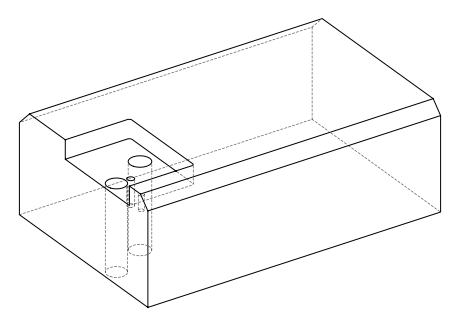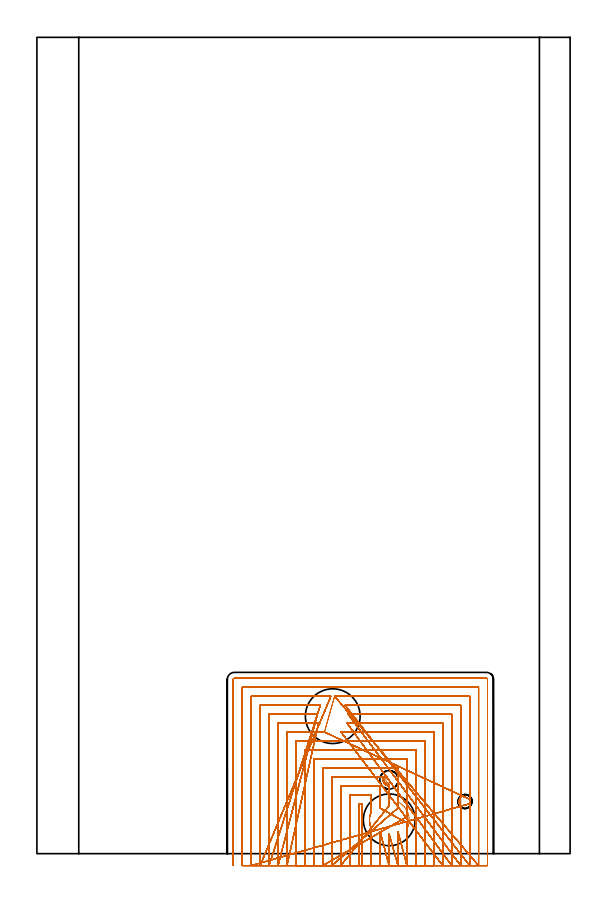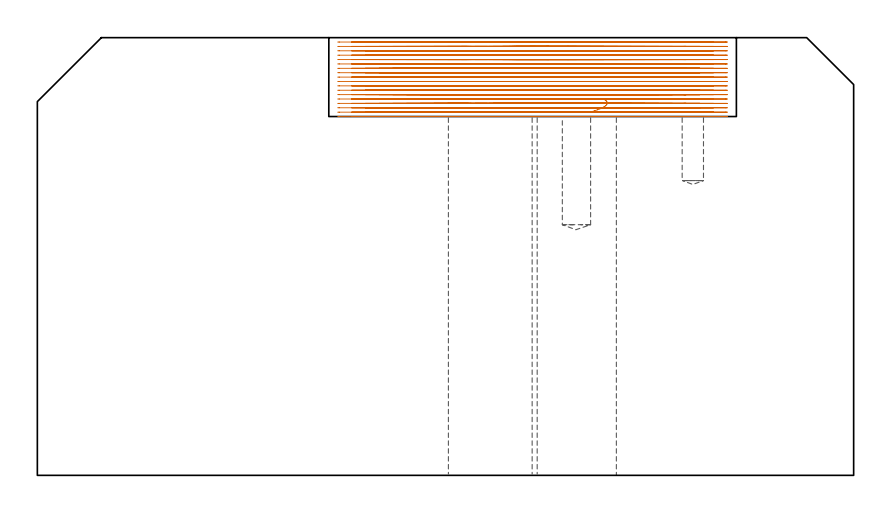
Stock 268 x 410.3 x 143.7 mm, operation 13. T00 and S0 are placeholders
(PLAN: 13 operations, 9 tool changes, 220.5 min)
(1 SPOT_DRILL | STEP1HOLE | NXT0321_9005460120000 | 0.05 min | 3101 mm3)
(2 SPOT_DRILL_1 | STEP1POCKET | NXT0321_9005460120000 | 0.03 min | 2809 mm3)
(3 SPOT_DRILL_2 | STEP1POCKET_1 | NXT0321_9005460120000 | 0.03 min | 2797 mm3)
(4 DRILL_BLIND_HOLE_INTO_CENTER | STEP1HOLE | NXT0301_064 | 0.07 min | 735 mm3)
(5 GUN_DRILL_THROUGH_HOLE | STEP1HOLE | UGT0307_008 | 0.65 min | 10248 mm3)
(6 DRILL_TO_ENLARGE_THROUGH_HOLE | STEP1HOLE | NXT0301_104 | 0.5 min | 7979 mm3)
(7 DRILL_TO_ENLARGE_THROUGH_HOLE_1 | STEP1HOLE | UGT0301_390 | 0.53 min | 63210 mm3)
(8 INDEXABLE_INSERT_DRILL_THROUGH_HOLE_FROM_SOLID | STEP1HOLE_1 | NXT0302_023 | 0.49 min | 76222 mm3)
(9 DRILL_BLIND_HOLE_INTO_CENTER_1 | STEP1POCKET | NXT0301_064 | 0.16 min | 2483 mm3)
(10 DRILL_BLIND_HOLE_INTO_CENTER_2 | STEP1POCKET_1 | NXT0301_041 | 0.1 min | 837 mm3)
(11 AREA_MILL | FG_CHAMFER_SURFACE | UGT0205_001 | 19.95 min | 48658 mm3)
(12 AREA_MILL_1 | FG_CHAMFER_SURFACE_1 | UGT0205_001 | 26.55 min | 90457 mm3)
(13 MILL_SLOT | SLOT_PARTIAL_RECTANGULAR | NXT0201_008 | Follow Part, ap 1.5, ae 75% | 171.33 min | 280806 mm3)
(TOOL NXT0321_9005460120000 | NC Spot Drill, 142deg, 12mm, Carbide, Uncoated | D12 PA142 FL30 Z2)
(TOOL NXT0301_064 | Carbide Drill 9.3mm [860.1-0930-028A1-MM 2214] | D9.3 PA140 FL47 Z2)
(TOOL UGT0307_008 | Gun Drill 11 mm | D11 PA130 FL24 Z1)
(TOOL NXT0301_104 | Carbide Drill 14mm [860.1-1400-112A1-MM 2214] | D14 PA140 FL123 Z2)
(TOOL UGT0301_390 | Twist Drill 27.5 mm | D27.5 PA118 FL165 Z2)
(TOOL NXT0302_023 | Index. Insert Drill 26mm [880-D2600L32-05] | D26 PA176 FL130 Z2)
(TOOL NXT0301_041 | Carbide Drill 7mm [860.1-0700-035A1-MM 2214] | D7 PA140 FL53 Z2)
(TOOL UGT0205_001 | Chamfer Mill 20 x 3 x 45 deg. | D20 FL50 Z2)
(TOOL NXT0201_008 | ENDMILL 6mm [2P460-0600-NA 1630] | D6 FL26 Z6)
(OP 13 MILL_SLOT)
G17 G21 G94 G90
T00 M6
G54
G17 G0 G90 X163.5 Y-6. S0 M3
G43 Z153.7 H1
Z142.261
G94 G1 Y-3. F250.
Y25.1 F500.
X161.7
Y-3.
Y-6. F250.
X168.
Y-3.
Y12.857 F500.
G2 X167.703 Y13.584 R10.001
X168. Y21.128 R10.005
G1 Y29.6
X157.2
Y-3.
Y-6. F250.
X172.5
Y-3.
Y8.123 F500.
Y11.123 F250.
X177. Y-6. F500.
Y-3. F250.
Y7.004 F500.
Y10.004 F250.
X181.5 Y-6. F500.
Y-3. F250.
Y8.023 F500.
Y11.023 F250.
X186. Y-6. F500.
Y-3. F250.
Y12.445 F500.
Y15.445 F250.
X172.5 Y22.871 F500.
Y25.871 F250.
Y34.1 F500.
X152.7
Y-3.
Y-6. F250.
X177. Y23.996 F500.
Y26.996 F250.
Y34.108 F500.
G2 X176.078 Y34.254 R3.
G1 X175.601 Y34.449
G2 X174.02 Y37.374 R3.017
G1 X174.086 Y37.781
X174.213 Y38.188
X174.412 Y38.6
X148.2
Y-3.
Y-6. F250.
X181.5 Y22.977 F500.
Y25.977 F250.
Y43.1 F500.
X143.7
Y-3.
Y-6. F250.
X186. Y18.554 F500.
Y21.554 F250.
Y47.6 F500.
X139.2
Y-3.
Y-6. F250.
X190.5
Y-3.
Y52.1 F500.
X134.7
Y-3.
Y-6. F250.
X195.
Y-3.
Y56.6 F500.
X130.2
Y-3.
Y-6. F250.
X199.5
Y-3.
Y61.1 F500.
X155.869
X152.869 F250.
X204. Y-6. F500.
Y-3. F250.
Y65.6 F500.
X158.859
X155.859 F250.
X208.5 Y-6. F500.
Y-3. F250.
Y70.1 F500.
X159.402
X156.402 F250.
X213. Y-6. F500.
Y-3. F250.
Y24.167 F500.
G2 X212.737 Y24.496 R3.028
G1 X212.459 Y24.993
G2 X212.323 Y25.373 R3.018
X212.455 Y27.392 R3.018
G1 X212.701 Y27.848
G2 X213. Y28.234 R2.921
G1 Y74.6
X157.933
X154.933 F250.
X217.5 Y-6. F500.
Y-3. F250.
Y24.306 F500.
Y27.306 F250.
X144.525 Y61.1 F500.
X141.525 F250.
X125.7 F500.
Y-3.
Y-6. F250.
X141.543 Y65.6 F500.
X138.543 F250.
X121.2 F500.
Y-3.
Y-6. F250.
X141.004 Y70.1 F500.
X138.004 F250.
X116.7 F500.
Y-3.
Y-6. F250.
X142.47 Y74.6 F500.
X139.47 F250.
X112.2 F500.
Y-3.
Y-6. F250.
X147.76 Y79.1 F500.
X144.76 F250.
X107.7 F500.
Y-3.
Y-6. F250.
X217.5 Y25.093 F500.
Y28.093 F250.
Y79.1 F500.
X152.636
X149.636 F250.
X222. Y-6. F500.
Y-3. F250.
Y83.6 F500.
X103.2
Y-3.
Y-6. F250.
X226.5
Y-3.
Y87.6 F500.
G3 X226. Y88.1 R0.5
G1 X99.2
G3 X98.7 Y87.6 R0.5
G1 Y-3.
Y-6. F250.
G0 X163.5 Z140.822
G1 Y-3.
Y25.1 F500.
X161.7
Y-3.
Y-6. F250.
X168.
Y-3.
Y12.857 F500.
G2 X167.703 Y13.584 R10.001
X168. Y21.128 R10.005
G1 Y29.6
X157.2
Y-3.
Y-6. F250.
X172.5
Y-3.
Y8.123 F500.
Y11.123 F250.
X177. Y-6. F500.
Y-3. F250.
Y7.004 F500.
Y10.004 F250.
X181.5 Y-6. F500.
Y-3. F250.
Y8.023 F500.
Y11.023 F250.
X186. Y-6. F500.
Y-3. F250.
Y12.445 F500.
Y15.445 F250.
X172.5 Y22.871 F500.
Y25.871 F250.
Y34.1 F500.
X152.7
Y-3.
Y-6. F250.
X177. Y23.996 F500.
Y26.996 F250.
Y34.108 F500.
G2 X176.078 Y34.254 R3.
G1 X175.601 Y34.449
G2 X174.02 Y37.374 R3.017
G1 X174.086 Y37.781
X174.213 Y38.188
X174.412 Y38.6
X148.2
Y-3.
Y-6. F250.
X181.5 Y22.977 F500.
Y25.977 F250.
Y43.1 F500.
X143.7
Y-3.
Y-6. F250.
X186. Y18.554 F500.
Y21.554 F250.
Y47.6 F500.
X139.2
Y-3.
Y-6. F250.
X190.5
Y-3.
Y52.1 F500.
X134.7
Y-3.
Y-6. F250.
X195.
Y-3.
Y56.6 F500.
X130.2
Y-3.
Y-6. F250.
X199.5
Y-3.
Y61.1 F500.
X155.868
X152.868 F250.
X204. Y-6. F500.
Y-3. F250.
Y65.6 F500.
X158.858
X155.858 F250.
X208.5 Y-6. F500.
Y-3. F250.
Y70.1 F500.
X159.402
X156.402 F250.
X213. Y-6. F500.
Y-3. F250.
Y24.167 F500.
G2 X212.737 Y24.496 R3.028
G1 X212.459 Y24.993
G2 X212.329 Y25.352 R3.018
X212.456 Y27.393 R3.017
G1 X212.701 Y27.848
G2 X213. Y28.234 R2.921
G1 Y74.6
X157.933
X154.933 F250.
X217.5 Y-6. F500.
Y-3. F250.
Y24.306 F500.
Y27.306 F250.
X144.525 Y61.1 F500.
X141.525 F250.
X125.7 F500.
Y-3.
Y-6. F250.
X141.543 Y65.6 F500.
X138.543 F250.
X121.2 F500.
Y-3.
Y-6. F250.
X141.004 Y70.1 F500.
X138.004 F250.
X116.7 F500.
Y-3.
Y-6. F250.
X142.47 Y74.6 F500.
X139.47 F250.
X112.2 F500.
Y-3.
Y-6. F250.
X147.761 Y79.1 F500.
X144.761 F250.
X107.7 F500.
Y-3.
Y-6. F250.
X217.5 Y25.093 F500.
Y28.093 F250.
Y79.1 F500.
X152.636
X149.636 F250.
X222. Y-6. F500.
Y-3. F250.
Y83.6 F500.
X103.2
Y-3.
Y-6. F250.
X226.5
Y-3.
Y87.6 F500.
G3 X226. Y88.1 R0.5
G1 X99.2
G3 X98.7 Y87.6 R0.5
G1 Y-3.
Y-6. F250.
G0 X163.5 Z139.383
G1 Y-3.
Y25.1 F500.
X161.7
Y-3.
Y-6. F250.
X168.
Y-3.
Y12.857 F500.
G2 X168. Y21.14 R10.001
G1 Y29.6
X157.2
Y-3.
Y-6. F250.
X172.5
Y-3.
Y8.122 F500.
Y11.122 F250.
X177. Y-6. F500.
Y-3. F250.
Y7.003 F500.
Y10.003 F250.
X181.5 Y-6. F500.
Y-3. F250.
Y8.023 F500.
Y11.023 F250.
X186. Y-6. F500.
Y-3. F250.
Y12.445 F500.
Y15.445 F250.
X172.5 Y22.877 F500.
Y25.877 F250.
Y34.1 F500.
X152.7
Y-3.
Y-6. F250.
X177. Y23.998 F500.
Y26.998 F250.
Y34.108 F500.
G2 X176.078 Y34.254 R3.
G1 X175.601 Y34.449
G2 X174.02 Y37.374 R3.017
G1 X174.086 Y37.781
X174.213 Y38.188
X174.412 Y38.6
X148.2
Y-3.
Y-6. F250.
X181.5 Y22.977 F500.
Y25.977 F250.
Y43.1 F500.
X143.7
Y-3.
Y-6. F250.
X186. Y18.554 F500.
Y21.554 F250.
Y47.6 F500.
X139.2
Y-3.
Y-6. F250.
X190.5
Y-3.
Y52.1 F500.
X134.7
Y-3.
Y-6. F250.
X195.
Y-3.
Y56.6 F500.
X130.2
Y-3.
Y-6. F250.
X199.5
Y-3.
Y61.1 F500.
X155.868
X152.868 F250.
X204. Y-6. F500.
Y-3. F250.
Y65.6 F500.
X158.858
X155.858 F250.
X208.5 Y-6. F500.
Y-3. F250.
Y70.1 F500.
X159.402
X156.402 F250.
X213. Y-6. F500.
Y-3. F250.
Y24.167 F500.
G2 X212.737 Y24.496 R3.028
G1 X212.459 Y24.993
G2 X212.33 Y25.351 R3.017
X212.457 Y27.394 R3.017
G1 X212.701 Y27.848
G2 X213. Y28.234 R2.921
G1 Y74.6
X157.935
X154.935 F250.
X217.5 Y-6. F500.
Y-3. F250.
Y24.306 F500.
Y27.306 F250.
X144.525 Y61.1 F500.
X141.525 F250.
X125.7 F500.
Y-3.
Y-6. F250.
X141.544 Y65.6 F500.
X138.544 F250.
X121.2 F500.
Y-3.
Y-6. F250.
X141.005 Y70.1 F500.
X138.005 F250.
X116.7 F500.
Y-3.
Y-6. F250.
X142.472 Y74.6 F500.
X139.472 F250.
X112.2 F500.
Y-3.
Y-6. F250.
X147.764 Y79.1 F500.
X144.764 F250.
X107.7 F500.
Y-3.
Y-6. F250.
X217.5 Y25.093 F500.
Y28.093 F250.
Y79.1 F500.
X152.639
X149.639 F250.
X222. Y-6. F500.
Y-3. F250.
Y83.6 F500.
X103.2
Y-3.
Y-6. F250.
X226.5
Y-3.
Y87.6 F500.
G3 X226. Y88.1 R0.5
G1 X99.2
G3 X98.7 Y87.6 R0.5
G1 Y-3.
Y-6. F250.
G0 X163.5 Z137.944
G1 Y-3.
Y25.1 F500.
X161.7
Y-3.
Y-6. F250.
X168.
Y-3.
Y12.857 F500.
G2 X168. Y21.14 R10.001
G1 Y29.6
X157.2
Y-3.
Y-6. F250.
X172.5
Y-3.
Y8.122 F500.
Y11.122 F250.
X177. Y-6. F500.
Y-3. F250.
Y7.003 F500.
Y10.003 F250.
X181.5 Y-6. F500.
Y-3. F250.
Y8.023 F500.
Y11.023 F250.
X186. Y-6. F500.
Y-3. F250.
Y12.445 F500.
Y15.445 F250.
X172.5 Y22.877 F500.
Y25.877 F250.
Y34.1 F500.
X152.7
Y-3.
Y-6. F250.
X177. Y23.998 F500.
Y26.998 F250.
Y34.108 F500.
G2 X176.078 Y34.254 R3.
G1 X175.601 Y34.449
G2 X174.02 Y37.374 R3.017
G1 X174.086 Y37.781
X174.213 Y38.188
X174.412 Y38.6
X148.2
Y-3.
Y-6. F250.
X181.5 Y22.977 F500.
Y25.977 F250.
Y43.1 F500.
X143.7
Y-3.
Y-6. F250.
X186. Y18.554 F500.
Y21.554 F250.
Y47.6 F500.
X139.2
Y-3.
Y-6. F250.
X190.5
Y-3.
Y52.1 F500.
X134.7
Y-3.
Y-6. F250.
X195.
Y-3.
Y56.6 F500.
X130.2
Y-3.
Y-6. F250.
X199.5
Y-3.
Y61.1 F500.
X155.868
X152.868 F250.
X204. Y-6. F500.
Y-3. F250.
Y65.6 F500.
X158.858
X155.858 F250.
X208.5 Y-6. F500.
Y-3. F250.
Y70.1 F500.
X159.402
X156.402 F250.
X213. Y-6. F500.
Y-3. F250.
Y24.167 F500.
G2 X212.737 Y24.496 R3.028
G1 X212.459 Y24.993
G2 X212.331 Y25.345 R3.017
X212.457 Y27.395 R3.016
G1 X212.701 Y27.848
G2 X213. Y28.234 R2.921
G1 Y74.6
X157.935
X154.935 F250.
X217.5 Y-6. F500.
Y-3. F250.
Y24.306 F500.
Y27.306 F250.
X144.525 Y61.1 F500.
X141.525 F250.
X125.7 F500.
Y-3.
Y-6. F250.
X141.544 Y65.6 F500.
X138.544 F250.
X121.2 F500.
Y-3.
Y-6. F250.
X141.005 Y70.1 F500.
X138.005 F250.
X116.7 F500.
Y-3.
Y-6. F250.
X142.472 Y74.6 F500.
X139.472 F250.
X112.2 F500.
Y-3.
Y-6. F250.
X147.764 Y79.1 F500.
X144.764 F250.
X107.7 F500.
Y-3.
Y-6. F250.
X217.5 Y25.093 F500.
Y28.093 F250.
Y79.1 F500.
X152.639
X149.639 F250.
X222. Y-6. F500.
Y-3. F250.
Y83.6 F500.
X103.2
Y-3.
Y-6. F250.
X226.5
Y-3.
Y87.6 F500.
G3 X226. Y88.1 R0.5
G1 X99.2
G3 X98.7 Y87.6 R0.5
G1 Y-3.
Y-6. F250.
G0 X163.5 Z136.505
G1 Y-3.
Y25.1 F500.
X161.7
Y-3.
Y-6. F250.
X168.
Y-3.
Y12.857 F500.
G2 X168. Y21.14 R10.001
G1 Y29.6
X157.2
Y-3.
Y-6. F250.
X172.5
Y-3.
Y8.122 F500.
Y11.122 F250.
X177. Y-6. F500.
Y-3. F250.
Y7.003 F500.
Y10.003 F250.
X181.5 Y-6. F500.
Y-3. F250.
Y8.023 F500.
Y11.023 F250.
X186. Y-6. F500.
Y-3. F250.
Y12.445 F500.
Y15.445 F250.
X172.5 Y22.877 F500.
Y25.877 F250.
Y34.1 F500.
X152.7
Y-3.
Y-6. F250.
X177. Y23.998 F500.
Y26.998 F250.
Y34.108 F500.
G2 X176.078 Y34.254 R3.
G1 X175.601 Y34.449
G2 X174.02 Y37.374 R3.017
G1 X174.086 Y37.781
X174.213 Y38.188
X174.412 Y38.6
X148.2
Y-3.
Y-6. F250.
X181.5 Y22.977 F500.
Y25.977 F250.
Y43.1 F500.
X143.7
Y-3.
Y-6. F250.
X186. Y18.554 F500.
Y21.554 F250.
Y47.6 F500.
X139.2
Y-3.
Y-6. F250.
X190.5
Y-3.
Y52.1 F500.
X134.7
Y-3.
Y-6. F250.
X195.
Y-3.
Y56.6 F500.
X130.2
Y-3.
Y-6. F250.
X199.5
Y-3.
Y61.1 F500.
X155.868
X152.868 F250.
X204. Y-6. F500.
Y-3. F250.
Y65.6 F500.
X158.858
X155.858 F250.
X208.5 Y-6. F500.
Y-3. F250.
Y70.1 F500.
X159.402
X156.402 F250.
X213. Y-6. F500.
Y-3. F250.
Y24.167 F500.
G2 X212.737 Y24.496 R3.028
G1 X212.459 Y24.993
G2 X212.33 Y25.348 R3.018
X212.457 Y27.395 R3.016
G1 X212.701 Y27.848
G2 X213. Y28.234 R2.921
G1 Y74.6
X157.935
X154.935 F250.
X217.5 Y-6. F500.
Y-3. F250.
Y24.306 F500.
Y27.306 F250.
X144.525 Y61.1 F500.
X141.525 F250.
X125.7 F500.
Y-3.
Y-6. F250.
X141.543 Y65.6 F500.
X138.543 F250.
X121.2 F500.
Y-3.
Y-6. F250.
X141.004 Y70.1 F500.
X138.004 F250.
X116.7 F500.
Y-3.
Y-6. F250.
X142.47 Y74.6 F500.
X139.47 F250.
X112.2 F500.
Y-3.
Y-6. F250.
X147.761 Y79.1 F500.
X144.761 F250.
X107.7 F500.
Y-3.
Y-6. F250.
X217.5 Y25.093 F500.
Y28.093 F250.
Y79.1 F500.
X152.639
X149.639 F250.
X222. Y-6. F500.
Y-3. F250.
Y83.6 F500.
X103.2
Y-3.
Y-6. F250.
X226.5
Y-3.
Y87.6 F500.
G3 X226. Y88.1 R0.5
G1 X99.2
G3 X98.7 Y87.6 R0.5
G1 Y-3.
Y-6. F250.
G0 X163.5 Z135.067
G1 Y-3.
Y25.1 F500.
X161.7
Y-3.
Y-6. F250.
X168.
Y-3.
Y12.857 F500.
G2 X168. Y21.14 R10.001
G1 Y29.6
X157.2
Y-3.
Y-6. F250.
X172.5
Y-3.
Y8.122 F500.
Y11.122 F250.
X177. Y-6. F500.
Y-3. F250.
Y7.003 F500.
Y10.003 F250.
X181.5 Y-6. F500.
Y-3. F250.
Y8.023 F500.
Y11.023 F250.
X186. Y-6. F500.
Y-3. F250.
Y12.445 F500.
Y15.445 F250.
X172.5 Y22.877 F500.
Y25.877 F250.
Y34.1 F500.
X152.7
Y-3.
Y-6. F250.
X177. Y23.998 F500.
Y26.998 F250.
Y34.108 F500.
G2 X176.078 Y34.254 R3.
G1 X175.601 Y34.449
G2 X174.02 Y37.374 R3.017
G1 X174.086 Y37.781
X174.213 Y38.188
X174.412 Y38.6
X148.2
Y-3.
Y-6. F250.
X181.5 Y22.977 F500.
Y25.977 F250.
Y43.1 F500.
X143.7
Y-3.
Y-6. F250.
X186. Y18.554 F500.
Y21.554 F250.
Y47.6 F500.
X139.2
Y-3.
Y-6. F250.
X190.5
Y-3.
Y52.1 F500.
X134.7
Y-3.
Y-6. F250.
X195.
Y-3.
Y56.6 F500.
X130.2
Y-3.
Y-6. F250.
X199.5
Y-3.
Y61.1 F500.
X155.872
X152.872 F250.
X204. Y-6. F500.
Y-3. F250.
Y65.6 F500.
X158.86
X155.86 F250.
X208.5 Y-6. F500.
Y-3. F250.
Y70.1 F500.
X159.402
X156.402 F250.
X213. Y-6. F500.
Y-3. F250.
Y24.167 F500.
G2 X212.737 Y24.496 R3.028
G1 X212.459 Y24.993
G2 X212.455 Y27.391 R3.018
G1 X212.701 Y27.848
G2 X213. Y28.234 R2.921
G1 Y74.6
X157.935
X154.935 F250.
X217.5 Y-6. F500.
Y-3. F250.
Y24.306 F500.
Y27.306 F250.
X144.524 Y61.1 F500.
X141.524 F250.
X125.7 F500.
Y-3.
Y-6. F250.
X141.541 Y65.6 F500.
X138.541 F250.
X121.2 F500.
Y-3.
Y-6. F250.
X141.002 Y70.1 F500.
X138.002 F250.
X116.7 F500.
Y-3.
Y-6. F250.
X142.468 Y74.6 F500.
X139.468 F250.
X112.2 F500.
Y-3.
Y-6. F250.
X147.761 Y79.1 F500.
X144.761 F250.
X107.7 F500.
Y-3.
Y-6. F250.
X217.5 Y25.093 F500.
Y28.093 F250.
Y79.1 F500.
X152.639
X149.639 F250.
X222. Y-6. F500.
Y-3. F250.
Y83.6 F500.
X103.2
Y-3.
Y-6. F250.
X226.5
Y-3.
Y87.6 F500.
G3 X226. Y88.1 R0.5
G1 X99.2
G3 X98.7 Y87.6 R0.5
G1 Y-3.
Y-6. F250.
G0 X163.5 Z133.628
G1 Y-3.
Y25.1 F500.
X161.7
Y-3.
Y-6. F250.
X168.
Y-3.
Y12.857 F500.
G2 X167.582 Y13.939 R10.001
X168. Y21.139 R10.
G1 Y29.6
X157.2
Y-3.
Y-6. F250.
X172.5
Y-3.
Y8.122 F500.
Y11.122 F250.
X177. Y-6. F500.
Y-3. F250.
Y7.003 F500.
Y10.003 F250.
X181.5 Y-6. F500.
Y-3. F250.
Y8.023 F500.
Y11.023 F250.
X186. Y-6. F500.
Y-3. F250.
Y12.445 F500.
Y15.445 F250.
X172.5 Y22.876 F500.
Y25.876 F250.
Y34.1 F500.
X152.7
Y-3.
Y-6. F250.
X177. Y23.998 F500.
Y26.998 F250.
Y34.108 F500.
G2 X176.078 Y34.254 R3.
G1 X175.601 Y34.449
G2 X174.02 Y37.374 R3.017
G1 X174.086 Y37.781
X174.213 Y38.188
X174.412 Y38.6
X148.2
Y-3.
Y-6. F250.
X181.5 Y22.977 F500.
Y25.977 F250.
Y43.1 F500.
X143.7
Y-3.
Y-6. F250.
X186. Y18.554 F500.
Y21.554 F250.
Y47.6 F500.
X139.2
Y-3.
Y-6. F250.
X190.5
Y-3.
Y52.1 F500.
X134.7
Y-3.
Y-6. F250.
X195.
Y-3.
Y56.6 F500.
X130.2
Y-3.
Y-6. F250.
X199.5
Y-3.
Y61.1 F500.
X155.87
X152.87 F250.
X204. Y-6. F500.
Y-3. F250.
Y65.6 F500.
X158.859
X155.859 F250.
X208.5 Y-6. F500.
Y-3. F250.
Y70.1 F500.
X159.402
X156.402 F250.
X213. Y-6. F500.
Y-3. F250.
Y24.167 F500.
G2 X212.737 Y24.496 R3.028
G1 X212.459 Y24.993
G2 X212.455 Y27.391 R3.018
G1 X212.701 Y27.848
G2 X213. Y28.234 R2.921
G1 Y74.6
X157.935
X154.935 F250.
X217.5 Y-6. F500.
Y-3. F250.
Y24.306 F500.
Y27.306 F250.
X144.525 Y61.1 F500.
X141.525 F250.
X125.7 F500.
Y-3.
Y-6. F250.
X141.543 Y65.6 F500.
X138.543 F250.
X121.2 F500.
Y-3.
Y-6. F250.
X141.003 Y70.1 F500.
X138.003 F250.
X116.7 F500.
Y-3.
Y-6. F250.
X142.469 Y74.6 F500.
X139.469 F250.
X112.2 F500.
Y-3.
Y-6. F250.
X147.761 Y79.1 F500.
X144.761 F250.
X107.7 F500.
Y-3.
Y-6. F250.
X217.5 Y25.093 F500.
Y28.093 F250.
Y79.1 F500.
X152.639
X149.639 F250.
X222. Y-6. F500.
Y-3. F250.
Y83.6 F500.
X103.2
Y-3.
Y-6. F250.
X226.5
Y-3.
Y87.6 F500.
G3 X226. Y88.1 R0.5
G1 X99.2
G3 X98.7 Y87.6 R0.5
G1 Y-3.
Y-6. F250.
G0 X163.5 Z132.189
G1 Y-3.
Y25.1 F500.
X161.7
Y-3.
Y-6. F250.
X168.
Y-3.
Y12.857 F500.
G2 X168. Y21.139 R10.
G1 Y29.6
X157.2
Y-3.
Y-6. F250.
X172.5
Y-3.
Y8.122 F500.
Y11.122 F250.
X177. Y-6. F500.
Y-3. F250.
Y7.003 F500.
Y10.003 F250.
X181.5 Y-6. F500.
Y-3. F250.
Y8.023 F500.
Y11.023 F250.
X186. Y-6. F500.
Y-3. F250.
Y12.445 F500.
Y15.445 F250.
X172.5 Y22.876 F500.
Y25.876 F250.
Y34.1 F500.
X152.7
Y-3.
Y-6. F250.
X177. Y23.998 F500.
Y26.998 F250.
Y34.108 F500.
G2 X176.078 Y34.254 R3.
G1 X175.601 Y34.449
G2 X174.02 Y37.374 R3.017
G1 X174.086 Y37.781
X174.213 Y38.187
X174.413 Y38.6
X148.2
Y-3.
Y-6. F250.
X181.5 Y22.978 F500.
Y25.978 F250.
Y43.1 F500.
X143.7
Y-3.
Y-6. F250.
X186. Y18.555 F500.
Y21.555 F250.
Y47.6 F500.
X139.2
Y-3.
Y-6. F250.
X190.5
Y-3.
Y52.1 F500.
X134.7
Y-3.
Y-6. F250.
X195.
Y-3.
Y56.6 F500.
X130.2
Y-3.
Y-6. F250.
X199.5
Y-3.
Y61.1 F500.
X155.87
X152.87 F250.
X204. Y-6. F500.
Y-3. F250.
Y65.6 F500.
X158.859
X155.859 F250.
X208.5 Y-6. F500.
Y-3. F250.
Y70.1 F500.
X159.402
X156.402 F250.
X213. Y-6. F500.
Y-3. F250.
Y24.167 F500.
G2 X212.737 Y24.496 R3.028
G1 X212.459 Y24.993
G2 X212.455 Y27.391 R3.018
G1 X212.701 Y27.848
G2 X213. Y28.234 R2.921
G1 Y74.6
X157.933
X154.933 F250.
X217.5 Y-6. F500.
Y-3. F250.
Y24.306 F500.
Y27.306 F250.
X144.525 Y61.1 F500.
X141.525 F250.
X125.7 F500.
Y-3.
Y-6. F250.
X141.543 Y65.6 F500.
X138.543 F250.
X121.2 F500.
Y-3.
Y-6. F250.
X141.004 Y70.1 F500.
X138.004 F250.
X116.7 F500.
Y-3.
Y-6. F250.
X142.47 Y74.6 F500.
X139.47 F250.
X112.2 F500.
Y-3.
Y-6. F250.
X147.761 Y79.1 F500.
X144.761 F250.
X107.7 F500.
Y-3.
Y-6. F250.
X217.5 Y25.093 F500.
Y28.093 F250.
Y79.1 F500.
X152.637
X149.637 F250.
X222. Y-6. F500.
Y-3. F250.
Y83.6 F500.
X103.2
Y-3.
Y-6. F250.
X226.5
Y-3.
Y87.6 F500.
G3 X226. Y88.1 R0.5
G1 X99.2
G3 X98.7 Y87.6 R0.5
G1 Y-3.
Y-6. F250.
G0 X163.5 Z130.75
G1 Y-3.
Y25.1 F500.
X161.7
Y-3.
Y-6. F250.
X168.
Y-3.
Y12.857 F500.
G2 X168. Y21.139 R10.
G1 Y29.6
X157.2
Y-3.
Y-6. F250.
X172.5
Y-3.
Y8.122 F500.
Y11.122 F250.
X177. Y-6. F500.
Y-3. F250.
Y7.003 F500.
Y10.003 F250.
X181.5 Y-6. F500.
Y-3. F250.
Y8.023 F500.
Y11.023 F250.
X186. Y-6. F500.
Y-3. F250.
Y12.445 F500.
Y15.445 F250.
X172.5 Y22.876 F500.
Y25.876 F250.
Y34.1 F500.
X152.7
Y-3.
Y-6. F250.
X177. Y23.998 F500.
Y26.998 F250.
Y34.108 F500.
G2 X176.078 Y34.254 R3.
G1 X175.601 Y34.449
G2 X174.224 Y35.988 R3.067
X174.011 Y36.983 R3.017
X174.413 Y38.6 R2.96
G1 X148.2
Y-3.
Y-6. F250.
X181.5 Y22.978 F500.
Y25.978 F250.
Y43.1 F500.
X143.7
Y-3.
Y-6. F250.
X186. Y18.555 F500.
Y21.555 F250.
Y47.6 F500.
X139.2
Y-3.
Y-6. F250.
X190.5
Y-3.
Y52.1 F500.
X134.7
Y-3.
Y-6. F250.
X195.
Y-3.
Y56.6 F500.
X130.2
Y-3.
Y-6. F250.
X199.5
Y-3.
Y61.1 F500.
X155.869
X152.869 F250.
X204. Y-6. F500.
Y-3. F250.
Y65.6 F500.
X158.859
X155.859 F250.
X208.5 Y-6. F500.
Y-3. F250.
Y70.1 F500.
X159.402
X156.402 F250.
X213. Y-6. F500.
Y-3. F250.
Y24.167 F500.
X212.902 Y24.279
X212.831 Y24.368
X212.737 Y24.495
X212.458 Y24.996
G2 X212.33 Y25.349 R3.014
X212.455 Y27.391 R3.018
G1 X212.701 Y27.848
G2 X213. Y28.234 R2.921
G1 Y74.6
X157.933
X154.933 F250.
X217.5 Y-6. F500.
Y-3. F250.
Y24.306 F500.
Y27.306 F250.
X144.525 Y61.1 F500.
X141.525 F250.
X125.7 F500.
Y-3.
Y-6. F250.
X141.543 Y65.6 F500.
X138.543 F250.
X121.2 F500.
Y-3.
Y-6. F250.
X141.004 Y70.1 F500.
X138.004 F250.
X116.7 F500.
Y-3.
Y-6. F250.
X142.47 Y74.6 F500.
X139.47 F250.
X112.2 F500.
Y-3.
Y-6. F250.
X147.76 Y79.1 F500.
X144.76 F250.
X107.7 F500.
Y-3.
Y-6. F250.
X217.5 Y25.093 F500.
Y28.093 F250.
Y79.1 F500.
X152.636
X149.636 F250.
X222. Y-6. F500.
Y-3. F250.
Y83.6 F500.
X103.2
Y-3.
Y-6. F250.
X226.5
Y-3.
Y87.6 F500.
G3 X226. Y88.1 R0.5
G1 X99.2
G3 X98.7 Y87.6 R0.5
G1 Y-3.
Y-6. F250.
G0 X163.5 Z129.311
G1 Y-3.
Y25.1 F500.
X161.7
Y-3.
Y-6. F250.
X168.
Y-3.
Y12.857 F500.
G2 X167.582 Y13.937 R10.001
X168. Y21.139 R10.
G1 Y29.6
X157.2
Y-3.
Y-6. F250.
X172.5
Y-3.
Y8.122 F500.
Y11.122 F250.
X177. Y-6. F500.
Y-3. F250.
Y7.003 F500.
Y10.003 F250.
X181.5 Y-6. F500.
Y-3. F250.
Y8.023 F500.
Y11.023 F250.
X186. Y-6. F500.
Y-3. F250.
Y12.445 F500.
Y15.445 F250.
X172.5 Y22.876 F500.
Y25.876 F250.
Y34.1 F500.
X152.7
Y-3.
Y-6. F250.
X177. Y23.998 F500.
Y26.998 F250.
Y34.108 F500.
G2 X176.078 Y34.254 R3.
G1 X175.601 Y34.449
G2 X174.012 Y36.849 R3.067
X174.413 Y38.6 R3.083
G1 X148.2
Y-3.
Y-6. F250.
X181.5 Y22.977 F500.
Y25.977 F250.
Y43.1 F500.
X143.7
Y-3.
Y-6. F250.
X186. Y18.554 F500.
Y21.554 F250.
Y47.6 F500.
X139.2
Y-3.
Y-6. F250.
X190.5
Y-3.
Y52.1 F500.
X134.7
Y-3.
Y-6. F250.
X195.
Y-3.
Y56.6 F500.
X130.2
Y-3.
Y-6. F250.
X199.5
Y-3.
Y61.1 F500.
X155.869
X152.869 F250.
X204. Y-6. F500.
Y-3. F250.
Y65.6 F500.
X158.859
X155.859 F250.
X208.5 Y-6. F500.
Y-3. F250.
Y70.1 F500.
X159.402
X156.402 F250.
X213. Y-6. F500.
Y-3. F250.
Y24.167 F500.
X212.864 Y24.323
X212.737 Y24.495
X212.458 Y24.996
G2 X212.33 Y25.349 R3.014
X212.455 Y27.391 R3.018
G1 X212.701 Y27.848
G2 X213. Y28.234 R2.921
G1 Y74.6
X157.933
X154.933 F250.
X217.5 Y-6. F500.
Y-3. F250.
Y24.306 F500.
Y27.306 F250.
X144.525 Y61.1 F500.
X141.525 F250.
X125.7 F500.
Y-3.
Y-6. F250.
X141.543 Y65.6 F500.
X138.543 F250.
X121.2 F500.
Y-3.
Y-6. F250.
X141.004 Y70.1 F500.
X138.004 F250.
X116.7 F500.
Y-3.
Y-6. F250.
X142.47 Y74.6 F500.
X139.47 F250.
X112.2 F500.
Y-3.
Y-6. F250.
X147.76 Y79.1 F500.
X144.76 F250.
X107.7 F500.
Y-3.
Y-6. F250.
X217.5 Y25.093 F500.
Y28.093 F250.
Y79.1 F500.
X152.636
X149.636 F250.
X222. Y-6. F500.
Y-3. F250.
Y83.6 F500.
X103.2
Y-3.
Y-6. F250.
X226.5
Y-3.
Y87.6 F500.
G3 X226. Y88.1 R0.5
G1 X99.2
G3 X98.7 Y87.6 R0.5
G1 Y-3.
Y-6. F250.
G0 X163.5 Z127.872
G1 Y-3.
Y25.1 F500.
X161.7
Y-3.
Y-6. F250.
X168.
Y-3.
Y12.857 F500.
G2 X168. Y21.14 R10.001
G1 Y29.6
X157.2
Y-3.
Y-6. F250.
X172.5
Y-3.
Y8.122 F500.
Y11.122 F250.
X177. Y-6. F500.
Y-3. F250.
Y7.003 F500.
Y10.003 F250.
X181.5 Y-6. F500.
Y-3. F250.
Y8.023 F500.
Y11.023 F250.
X186. Y-6. F500.
Y-3. F250.
Y12.445 F500.
Y15.445 F250.
X172.5 Y22.877 F500.
Y25.877 F250.
Y34.1 F500.
X152.7
Y-3.
Y-6. F250.
X177. Y23.998 F500.
Y26.998 F250.
Y34.108 F500.
G2 X176.078 Y34.254 R3.
G1 X175.601 Y34.449
G2 X174.012 Y36.849 R3.067
X174.412 Y38.6 R3.085
G1 X148.2
Y-3.
Y-6. F250.
X181.5 Y22.977 F500.
Y25.977 F250.
Y43.1 F500.
X143.7
Y-3.
Y-6. F250.
X186. Y18.554 F500.
Y21.554 F250.
Y47.6 F500.
X139.2
Y-3.
Y-6. F250.
X190.5
Y-3.
Y52.1 F500.
X134.7
Y-3.
Y-6. F250.
X195.
Y-3.
Y56.6 F500.
X130.2
Y-3.
Y-6. F250.
X199.5
Y-3.
Y61.1 F500.
X155.868
X152.868 F250.
X204. Y-6. F500.
Y-3. F250.
Y65.6 F500.
X158.858
X155.858 F250.
X208.5 Y-6. F500.
Y-3. F250.
Y70.1 F500.
X159.402
X156.402 F250.
X213. Y-6. F500.
Y-3. F250.
Y24.167 F500.
X212.864 Y24.323
X212.737 Y24.496
X212.459 Y24.993
G2 X212.455 Y27.391 R3.018
G1 X212.701 Y27.848
G2 X213. Y28.234 R2.921
G1 Y74.6
X157.933
X154.933 F250.
X217.5 Y-6. F500.
Y-3. F250.
Y24.306 F500.
Y27.306 F250.
X144.525 Y61.1 F500.
X141.525 F250.
X125.7 F500.
Y-3.
Y-6. F250.
X141.543 Y65.6 F500.
X138.543 F250.
X121.2 F500.
Y-3.
Y-6. F250.
X141.004 Y70.1 F500.
X138.004 F250.
X116.7 F500.
Y-3.
Y-6. F250.
X142.47 Y74.6 F500.
X139.47 F250.
X112.2 F500.
Y-3.
Y-6. F250.
X147.761 Y79.1 F500.
X144.761 F250.
X107.7 F500.
Y-3.
Y-6. F250.
X217.5 Y25.093 F500.
Y28.093 F250.
Y79.1 F500.
X152.636
X149.636 F250.
X222. Y-6. F500.
Y-3. F250.
Y83.6 F500.
X103.2
Y-3.
Y-6. F250.
X226.5
Y-3.
Y87.6 F500.
G3 X226. Y88.1 R0.5
G1 X99.2
G3 X98.7 Y87.6 R0.5
G1 Y-3.
Y-6. F250.
G0 X163.5 Z126.433
G1 Y-3.
Y25.1 F500.
X161.7
Y-3.
Y-6. F250.
X168.
Y-3.
Y12.857 F500.
G2 X168. Y21.14 R10.001
G1 Y29.6
X157.2
Y-3.
Y-6. F250.
X172.5
Y-3.
Y8.122 F500.
Y11.122 F250.
X177. Y-6. F500.
Y-3. F250.
Y7.003 F500.
Y10.003 F250.
X181.5 Y-6. F500.
Y-3. F250.
Y8.023 F500.
Y11.023 F250.
X186. Y-6. F500.
Y-3. F250.
Y12.445 F500.
Y15.445 F250.
X172.5 Y22.877 F500.
Y25.877 F250.
Y34.1 F500.
X152.7
Y-3.
Y-6. F250.
X177. Y23.998 F500.
Y26.998 F250.
Y34.108 F500.
G2 X176.078 Y34.254 R3.
G1 X175.601 Y34.449
G2 X174.012 Y36.849 R3.067
X174.412 Y38.6 R3.085
G1 X148.2
Y-3.
Y-6. F250.
X181.5 Y22.977 F500.
Y25.977 F250.
Y43.1 F500.
X143.7
Y-3.
Y-6. F250.
X186. Y18.554 F500.
Y21.554 F250.
Y47.6 F500.
X139.2
Y-3.
Y-6. F250.
X190.5
Y-3.
Y52.1 F500.
X134.7
Y-3.
Y-6. F250.
X195.
Y-3.
Y56.6 F500.
X130.2
Y-3.
Y-6. F250.
X199.5
Y-3.
Y61.1 F500.
X155.868
X152.868 F250.
X204. Y-6. F500.
Y-3. F250.
Y65.6 F500.
X158.858
X155.858 F250.
X208.5 Y-6. F500.
Y-3. F250.
Y70.1 F500.
X159.402
X156.402 F250.
X213. Y-6. F500.
Y-3. F250.
Y24.167 F500.
X212.864 Y24.323
X212.737 Y24.496
X212.459 Y24.993
G2 X212.455 Y27.391 R3.018
G1 X212.701 Y27.848
G2 X213. Y28.234 R2.921
G1 Y74.6
X157.935
X154.935 F250.
X217.5 Y-6. F500.
Y-3. F250.
Y24.306 F500.
Y27.306 F250.
X144.525 Y61.1 F500.
X141.525 F250.
X125.7 F500.
Y-3.
Y-6. F250.
X141.543 Y65.6 F500.
X138.543 F250.
X121.2 F500.
Y-3.
Y-6. F250.
X141.004 Y70.1 F500.
X138.004 F250.
X116.7 F500.
Y-3.
Y-6. F250.
X142.47 Y74.6 F500.
X139.47 F250.
X112.2 F500.
Y-3.
Y-6. F250.
X147.761 Y79.1 F500.
X144.761 F250.
X107.7 F500.
Y-3.
Y-6. F250.
X217.5 Y25.093 F500.
Y28.093 F250.
Y79.1 F500.
X152.639
X149.639 F250.
X222. Y-6. F500.
Y-3. F250.
Y83.6 F500.
X103.2
Y-3.
Y-6. F250.
X226.5
Y-3.
Y87.6 F500.
G3 X226. Y88.1 R0.5
G1 X99.2
G3 X98.7 Y87.6 R0.5
G1 Y-3.
Y-6. F250.
G0 X163.5 Z124.994
G1 Y-3.
Y25.1 F500.
X161.7
Y-3.
Y-6. F250.
X168.
Y-3.
Y12.857 F500.
G2 X168. Y21.14 R10.001
G1 Y29.6
X157.2
Y-3.
Y-6. F250.
X172.5
Y-3.
Y8.122 F500.
Y11.122 F250.
X177. Y-6. F500.
Y-3. F250.
Y7.003 F500.
Y10.003 F250.
X181.5 Y-6. F500.
Y-3. F250.
Y8.023 F500.
Y11.023 F250.
X186. Y-6. F500.
Y-3. F250.
Y12.445 F500.
Y15.445 F250.
X172.5 Y22.877 F500.
Y25.877 F250.
Y34.1 F500.
X152.7
Y-3.
Y-6. F250.
X177. Y23.998 F500.
Y26.998 F250.
Y34.108 F500.
G2 X176.078 Y34.254 R3.
G1 X175.601 Y34.449
G2 X174.012 Y36.849 R3.067
X174.412 Y38.6 R3.085
G1 X148.2
Y-3.
Y-6. F250.
X181.5 Y22.977 F500.
Y25.977 F250.
Y43.1 F500.
X143.7
Y-3.
Y-6. F250.
X186. Y18.554 F500.
Y21.554 F250.
Y47.6 F500.
X139.2
Y-3.
Y-6. F250.
X190.5
Y-3.
Y52.1 F500.
X134.7
Y-3.
Y-6. F250.
X195.
Y-3.
Y56.6 F500.
X130.2
Y-3.
Y-6. F250.
X199.5
Y-3.
Y61.1 F500.
X155.868
X152.868 F250.
X204. Y-6. F500.
Y-3. F250.
Y65.6 F500.
X158.858
X155.858 F250.
X208.5 Y-6. F500.
Y-3. F250.
Y70.1 F500.
X159.402
X156.402 F250.
X213. Y-6. F500.
Y-3. F250.
Y24.167 F500.
X212.864 Y24.323
X212.737 Y24.496
X212.459 Y24.993
G2 X212.33 Y25.349 R3.018
X212.457 Y27.395 R3.017
G1 X212.701 Y27.848
G2 X213. Y28.234 R2.921
G1 Y74.6
X157.935
X154.935 F250.
X217.5 Y-6. F500.
Y-3. F250.
Y24.306 F500.
Y27.306 F250.
X144.525 Y61.1 F500.
X141.525 F250.
X125.7 F500.
Y-3.
Y-6. F250.
X141.543 Y65.6 F500.
X138.543 F250.
X121.2 F500.
Y-3.
Y-6. F250.
X141.004 Y70.1 F500.
X138.004 F250.
X116.7 F500.
Y-3.
Y-6. F250.
X142.47 Y74.6 F500.
X139.47 F250.
X112.2 F500.
Y-3.
Y-6. F250.
X147.761 Y79.1 F500.
X144.761 F250.
X107.7 F500.
Y-3.
Y-6. F250.
X217.5 Y25.093 F500.
Y28.093 F250.
Y79.1 F500.
X152.639
X149.639 F250.
X222. Y-6. F500.
Y-3. F250.
Y83.6 F500.
X103.2
Y-3.
Y-6. F250.
X226.5
Y-3.
Y87.6 F500.
G3 X226. Y88.1 R0.5
G1 X99.2
G3 X98.7 Y87.6 R0.5
G1 Y-3.
Y-6. F250.
G0 X163.5 Z123.556
G1 Y-3.
Y25.1 F500.
X161.7
Y-3.
Y-6. F250.
X168.
Y-3.
Y12.857 F500.
G2 X168. Y21.14 R10.001
G1 Y29.6
X157.2
Y-3.
Y-6. F250.
X172.5
Y-3.
Y8.122 F500.
Y11.122 F250.
X177. Y-6. F500.
Y-3. F250.
Y7.003 F500.
Y10.003 F250.
X181.5 Y-6. F500.
Y-3. F250.
Y8.023 F500.
Y11.023 F250.
X186. Y-6. F500.
Y-3. F250.
Y12.445 F500.
Y15.445 F250.
X172.5 Y22.877 F500.
Y25.877 F250.
Y34.1 F500.
X152.7
Y-3.
Y-6. F250.
X177. Y23.998 F500.
Y26.998 F250.
Y34.108 F500.
G2 X176.078 Y34.254 R3.
G1 X175.601 Y34.449
G2 X174.012 Y36.849 R3.067
X174.412 Y38.6 R3.085
G1 X148.2
Y-3.
Y-6. F250.
X181.5 Y22.977 F500.
Y25.977 F250.
Y43.1 F500.
X143.7
Y-3.
Y-6. F250.
X186. Y18.554 F500.
Y21.554 F250.
Y47.6 F500.
X139.2
Y-3.
Y-6. F250.
X190.5
Y-3.
Y52.1 F500.
X134.7
Y-3.
Y-6. F250.
X195.
Y-3.
Y56.6 F500.
X130.2
Y-3.
Y-6. F250.
X199.5
Y-3.
Y61.1 F500.
X155.868
X152.868 F250.
X204. Y-6. F500.
Y-3. F250.
Y65.6 F500.
X158.858
X155.858 F250.
X208.5 Y-6. F500.
Y-3. F250.
Y70.1 F500.
X159.402
X156.402 F250.
X213. Y-6. F500.
Y-3. F250.
Y24.167 F500.
X212.864 Y24.323
X212.737 Y24.496
X212.459 Y24.993
G2 X212.33 Y25.35 R3.017
X212.457 Y27.395 R3.017
G1 X212.701 Y27.848
G2 X213. Y28.234 R2.921
G1 Y74.6
X157.935
X154.935 F250.
X217.5 Y-6. F500.
Y-3. F250.
Y24.306 F500.
Y27.306 F250.
X144.525 Y61.1 F500.
X141.525 F250.
X125.7 F500.
Y-3.
Y-6. F250.
X141.543 Y65.6 F500.
X138.543 F250.
X121.2 F500.
Y-3.
Y-6. F250.
X141.004 Y70.1 F500.
X138.004 F250.
X116.7 F500.
Y-3.
Y-6. F250.
X142.47 Y74.6 F500.
X139.47 F250.
X112.2 F500.
Y-3.
Y-6. F250.
X147.761 Y79.1 F500.
X144.761 F250.
X107.7 F500.
Y-3.
Y-6. F250.
X217.5 Y25.093 F500.
Y28.093 F250.
Y79.1 F500.
X152.639
X149.639 F250.
X222. Y-6. F500.
Y-3. F250.
Y83.6 F500.
X103.2
Y-3.
Y-6. F250.
X226.5
Y-3.
Y87.6 F500.
G3 X226. Y88.1 R0.5
G1 X99.2
G3 X98.7 Y87.6 R0.5
G1 Y-3.
Y-6. F250.
G0 X163.5 Z122.117
G1 Y-3.
Y25.1 F500.
X161.7
Y-3.
Y-6. F250.
X168.
Y-3.
Y12.857 F500.
G2 X168. Y21.14 R10.001
G1 Y29.6
X157.2
Y-3.
Y-6. F250.
X172.5
Y-3.
Y8.122 F500.
Y11.122 F250.
X177. Y-6. F500.
Y-3. F250.
Y7.003 F500.
Y10.003 F250.
X181.5 Y-6. F500.
Y-3. F250.
Y8.023 F500.
Y11.023 F250.
X186. Y-6. F500.
Y-3. F250.
Y12.445 F500.
Y15.445 F250.
X172.5 Y22.877 F500.
Y25.877 F250.
Y34.1 F500.
X152.7
Y-3.
Y-6. F250.
X177. Y23.998 F500.
Y26.998 F250.
Y34.108 F500.
G2 X176.078 Y34.254 R3.
G1 X175.601 Y34.449
G2 X174.012 Y36.849 R3.067
X174.412 Y38.6 R3.085
G1 X148.2
Y-3.
Y-6. F250.
X181.5 Y22.977 F500.
Y25.977 F250.
Y43.1 F500.
X143.7
Y-3.
Y-6. F250.
X186. Y18.554 F500.
Y21.554 F250.
Y47.6 F500.
X139.2
Y-3.
Y-6. F250.
X190.5
Y-3.
Y52.1 F500.
X134.7
Y-3.
Y-6. F250.
X195.
Y-3.
Y56.6 F500.
X130.2
Y-3.
Y-6. F250.
X199.5
Y-3.
Y61.1 F500.
X155.872
X152.872 F250.
X204. Y-6. F500.
Y-3. F250.
Y65.6 F500.
X158.86
X155.86 F250.
X208.5 Y-6. F500.
Y-3. F250.
Y70.1 F500.
X159.402
X156.402 F250.
X213. Y-6. F500.
Y-3. F250.
Y24.167 F500.
X212.864 Y24.323
X212.737 Y24.496
X212.459 Y24.993
G2 X212.33 Y25.349 R3.017
X212.456 Y27.394 R3.017
G1 X212.701 Y27.848
G2 X213. Y28.234 R2.921
G1 Y74.6
X157.935
X154.935 F250.
X217.5 Y-6. F500.
Y-3. F250.
Y24.306 F500.
Y27.306 F250.
X144.524 Y61.1 F500.
X141.524 F250.
X125.7 F500.
Y-3.
Y-6. F250.
X141.541 Y65.6 F500.
X138.541 F250.
X121.2 F500.
Y-3.
Y-6. F250.
X141.002 Y70.1 F500.
X138.002 F250.
X116.7 F500.
Y-3.
Y-6. F250.
X142.468 Y74.6 F500.
X139.468 F250.
X112.2 F500.
Y-3.
Y-6. F250.
X147.761 Y79.1 F500.
X144.761 F250.
X107.7 F500.
Y-3.
Y-6. F250.
X217.5 Y25.093 F500.
Y28.093 F250.
Y79.1 F500.
X152.639
X149.639 F250.
X222. Y-6. F500.
Y-3. F250.
Y83.6 F500.
X103.2
Y-3.
Y-6. F250.
X226.5
Y-3.
Y87.6 F500.
G3 X226. Y88.1 R0.5
G1 X99.2
G3 X98.7 Y87.6 R0.5
G1 Y-3.
Y-6. F250.
G0 X163.5 Z120.678
G1 Y-3.
Y25.1 F500.
X161.7
Y-3.
Y-6. F250.
X168.
Y-3.
Y12.857 F500.
G2 X167.582 Y13.939 R10.001
X168. Y21.139 R10.
G1 Y29.6
X157.2
Y-3.
Y-6. F250.
X172.5
Y-3.
Y8.122 F500.
Y11.122 F250.
X177. Y-6. F500.
Y-3. F250.
Y7.003 F500.
Y10.003 F250.
X181.5 Y-6. F500.
Y-3. F250.
Y8.023 F500.
Y11.023 F250.
X186. Y-6. F500.
Y-3. F250.
Y12.445 F500.
Y15.445 F250.
X172.5 Y22.876 F500.
Y25.876 F250.
Y34.1 F500.
X152.7
Y-3.
Y-6. F250.
X177. Y23.998 F500.
Y26.998 F250.
Y34.108 F500.
G2 X176.078 Y34.254 R3.
G1 X175.601 Y34.449
G2 X174.012 Y36.849 R3.067
X174.412 Y38.6 R3.085
G1 X148.2
Y-3.
Y-6. F250.
X181.5 Y22.977 F500.
Y25.977 F250.
Y43.1 F500.
X143.7
Y-3.
Y-6. F250.
X186. Y18.554 F500.
Y21.554 F250.
Y47.6 F500.
X139.2
Y-3.
Y-6. F250.
X190.5
Y-3.
Y52.1 F500.
X134.7
Y-3.
Y-6. F250.
X195.
Y-3.
Y56.6 F500.
X130.2
Y-3.
Y-6. F250.
X199.5
Y-3.
Y61.1 F500.
X155.87
X152.87 F250.
X204. Y-6. F500.
Y-3. F250.
Y65.6 F500.
X158.859
X155.859 F250.
X208.5 Y-6. F500.
Y-3. F250.
Y70.1 F500.
X159.402
X156.402 F250.
X213. Y-6. F500.
Y-3. F250.
Y24.167 F500.
X212.864 Y24.323
X212.737 Y24.496
X212.459 Y24.993
G2 X212.33 Y25.349 R3.018
X212.456 Y27.393 R3.017
G1 X212.701 Y27.848
G2 X213. Y28.234 R2.921
G1 Y74.6
X157.935
X154.935 F250.
X217.5 Y-6. F500.
Y-3. F250.
Y24.306 F500.
Y27.306 F250.
X144.525 Y61.1 F500.
X141.525 F250.
X125.7 F500.
Y-3.
Y-6. F250.
X141.543 Y65.6 F500.
X138.543 F250.
X121.2 F500.
Y-3.
Y-6. F250.
X141.003 Y70.1 F500.
X138.003 F250.
X116.7 F500.
Y-3.
Y-6. F250.
X142.469 Y74.6 F500.
X139.469 F250.
X112.2 F500.
Y-3.
Y-6. F250.
X147.761 Y79.1 F500.
X144.761 F250.
X107.7 F500.
Y-3.
Y-6. F250.
X217.5 Y25.093 F500.
Y28.093 F250.
Y79.1 F500.
X152.639
X149.639 F250.
X222. Y-6. F500.
Y-3. F250.
Y83.6 F500.
X103.2
Y-3.
Y-6. F250.
X226.5
Y-3.
Y87.6 F500.
G3 X226. Y88.1 R0.5
G1 X99.2
G3 X98.7 Y87.6 R0.5
G1 Y-3.
Y-6. F250.
G0 X163.5 Z119.239
G1 Y-3.
Y25.1 F500.
X161.7
Y-3.
Y-6. F250.
X168.
Y-3.
Y12.857 F500.
G2 X168. Y21.139 R10.
G1 Y29.6
X157.2
Y-3.
Y-6. F250.
X172.5
Y-3.
Y8.122 F500.
Y11.122 F250.
X177. Y-6. F500.
Y-3. F250.
Y7.003 F500.
Y10.003 F250.
X181.5 Y-6. F500.
Y-3. F250.
Y8.023 F500.
Y11.023 F250.
X186. Y-6. F500.
Y-3. F250.
Y12.445 F500.
Y15.445 F250.
X172.5 Y22.876 F500.
Y25.876 F250.
Y34.1 F500.
X152.7
Y-3.
Y-6. F250.
X177. Y23.998 F500.
Y26.998 F250.
Y34.773 F500.
G2 X176.093 Y34.949 R2.494
G1 X175.822 Y35.08
X175.786 Y35.101
X175.334 Y35.456
G2 X174.716 Y36.605 R2.653
G1 X174.669 Y36.925
X174.674 Y37.169
G2 X175.21 Y38.6 R2.308
G1 X148.2
Y-3.
Y-6. F250.
G0 X185.662 Y11.854 Z123.678
G1 X185.989 Y12.401 Z123.507
X186.482 Y13.515 Z123.181
X186.619 Y13.941 Z123.061
X186.756 Y14.367 Z122.941
X187.004 Y15.557 Z122.615
X187.105 Y16.768 Z122.29
X187.06 Y17.982 Z121.964
X186.867 Y19.182 Z121.638
X186.531 Y20.35 Z121.313
X186.055 Y21.469 Z120.987
X185.447 Y22.521 Z120.661
X184.717 Y23.492 Z120.336
X183.874 Y24.368 Z120.01
X182.931 Y25.134 Z119.684
X181.902 Y25.781 Z119.359
X181.5 Y25.978 Z119.239
Y43.1 F500.
X143.7
Y-3.
Y-6. F250.
X186. Y18.555 F500.
Y21.555 F250.
Y47.6 F500.
X139.2
Y-3.
Y-6. F250.
X190.5
Y-3.
Y52.1 F500.
X134.7
Y-3.
Y-6. F250.
X195.
Y-3.
Y56.6 F500.
X130.2
Y-3.
Y-6. F250.
X199.5
Y-3.
Y61.1 F500.
X155.87
X152.87 F250.
X204. Y-6. F500.
Y-3. F250.
Y65.6 F500.
X158.859
X155.859 F250.
X208.5 Y-6. F500.
Y-3. F250.
Y70.1 F500.
X159.402
X156.402 F250.
X213. Y-6. F500.
Y-3. F250.
Y74.6 F500.
X157.933
X154.933 F250.
X217.5 Y-6. F500.
Y-3. F250.
Y79.1 F500.
X152.637
X149.637 F250.
X144.525 Y61.1 F500.
X141.525 F250.
X125.7 F500.
Y-3.
Y-6. F250.
X141.543 Y65.6 F500.
X138.543 F250.
X121.2 F500.
Y-3.
Y-6. F250.
X141.004 Y70.1 F500.
X138.004 F250.
X116.7 F500.
Y-3.
Y-6. F250.
X142.47 Y74.6 F500.
X139.47 F250.
X112.2 F500.
Y-3.
Y-6. F250.
X147.761 Y79.1 F500.
X144.761 F250.
X107.7 F500.
Y-3.
Y-6. F250.
X222.
Y-3.
Y83.6 F500.
X103.2
Y-3.
Y-6. F250.
X226.5
Y-3.
Y87.6 F500.
G3 X226. Y88.1 R0.5
G1 X99.2
G3 X98.7 Y87.6 R0.5
G1 Y-3.
Y-6. F250.
G0 X163.5 Z117.8
G1 Y-3.
Y25.1 F500.
X161.7
Y-3.
Y-6. F250.
X168.
Y-3.
Y12.857 F500.
G2 X168. Y21.139 R10.
G1 Y29.6
X157.2
Y-3.
Y-6. F250.
X172.5
Y-3.
Y8.122 F500.
Y11.122 F250.
X177. Y-6. F500.
Y-3. F250.
Y7.003 F500.
Y10.003 F250.
X181.5 Y-6. F500.
Y-3. F250.
Y8.023 F500.
Y11.023 F250.
X186. Y-6. F500.
Y-3. F250.
Y12.446 F500.
Y15.446 F250.
X172.5 Y22.876 F500.
Y25.876 F250.
Y34.1 F500.
X152.7
Y-3.
Y-6. F250.
X177. Y23.998 F500.
Y26.998 F250.
Y35.464 F500.
G2 X176.424 Y35.558 R1.685
G1 X175.978 Y35.81
G2 X175.519 Y37.81 R1.655
G1 X175.752 Y38.152
X176.095 Y38.461
G2 X176.346 Y38.6 R1.616
G1 X148.2
Y-3.
Y-6. F250.
X181.5 Y22.974 F500.
Y25.974 F250.
Y43.1 F500.
X143.7
Y-3.
Y-6. F250.
X186. Y18.542 F500.
Y21.542 F250.
Y47.6 F500.
X139.2
Y-3.
Y-6. F250.
X190.5
Y-3.
Y52.1 F500.
X134.7
Y-3.
Y-6. F250.
X195.
Y-3.
Y56.6 F500.
X130.2
Y-3.
Y-6. F250.
X199.5
Y-3.
Y61.1 F500.
X155.869
X152.869 F250.
X204. Y-6. F500.
Y-3. F250.
Y65.6 F500.
X158.859
X155.859 F250.
X208.5 Y-6. F500.
Y-3. F250.
Y70.1 F500.
X159.402
X156.402 F250.
X213. Y-6. F500.
Y-3. F250.
Y74.6 F500.
X157.933
X154.933 F250.
X217.5 Y-6. F500.
Y-3. F250.
Y79.1 F500.
X152.636
X149.636 F250.
X144.525 Y61.1 F500.
X141.525 F250.
X125.7 F500.
Y-3.
Y-6. F250.
X141.543 Y65.6 F500.
X138.543 F250.
X121.2 F500.
Y-3.
Y-6. F250.
X141.004 Y70.1 F500.
X138.004 F250.
X116.7 F500.
Y-3.
Y-6. F250.
X142.47 Y74.6 F500.
X139.47 F250.
X112.2 F500.
Y-3.
Y-6. F250.
X147.76 Y79.1 F500.
X144.76 F250.
X107.7 F500.
Y-3.
Y-6. F250.
X222.
Y-3.
Y83.6 F500.
X103.2
Y-3.
Y-6. F250.
X226.5
Y-3.
Y87.6 F500.
G3 X226. Y88.1 R0.5
G1 X99.2
G3 X98.7 Y87.6 R0.5
G1 Y-3.
Y-6. F250.
G0 Z153.7
M5
M2
